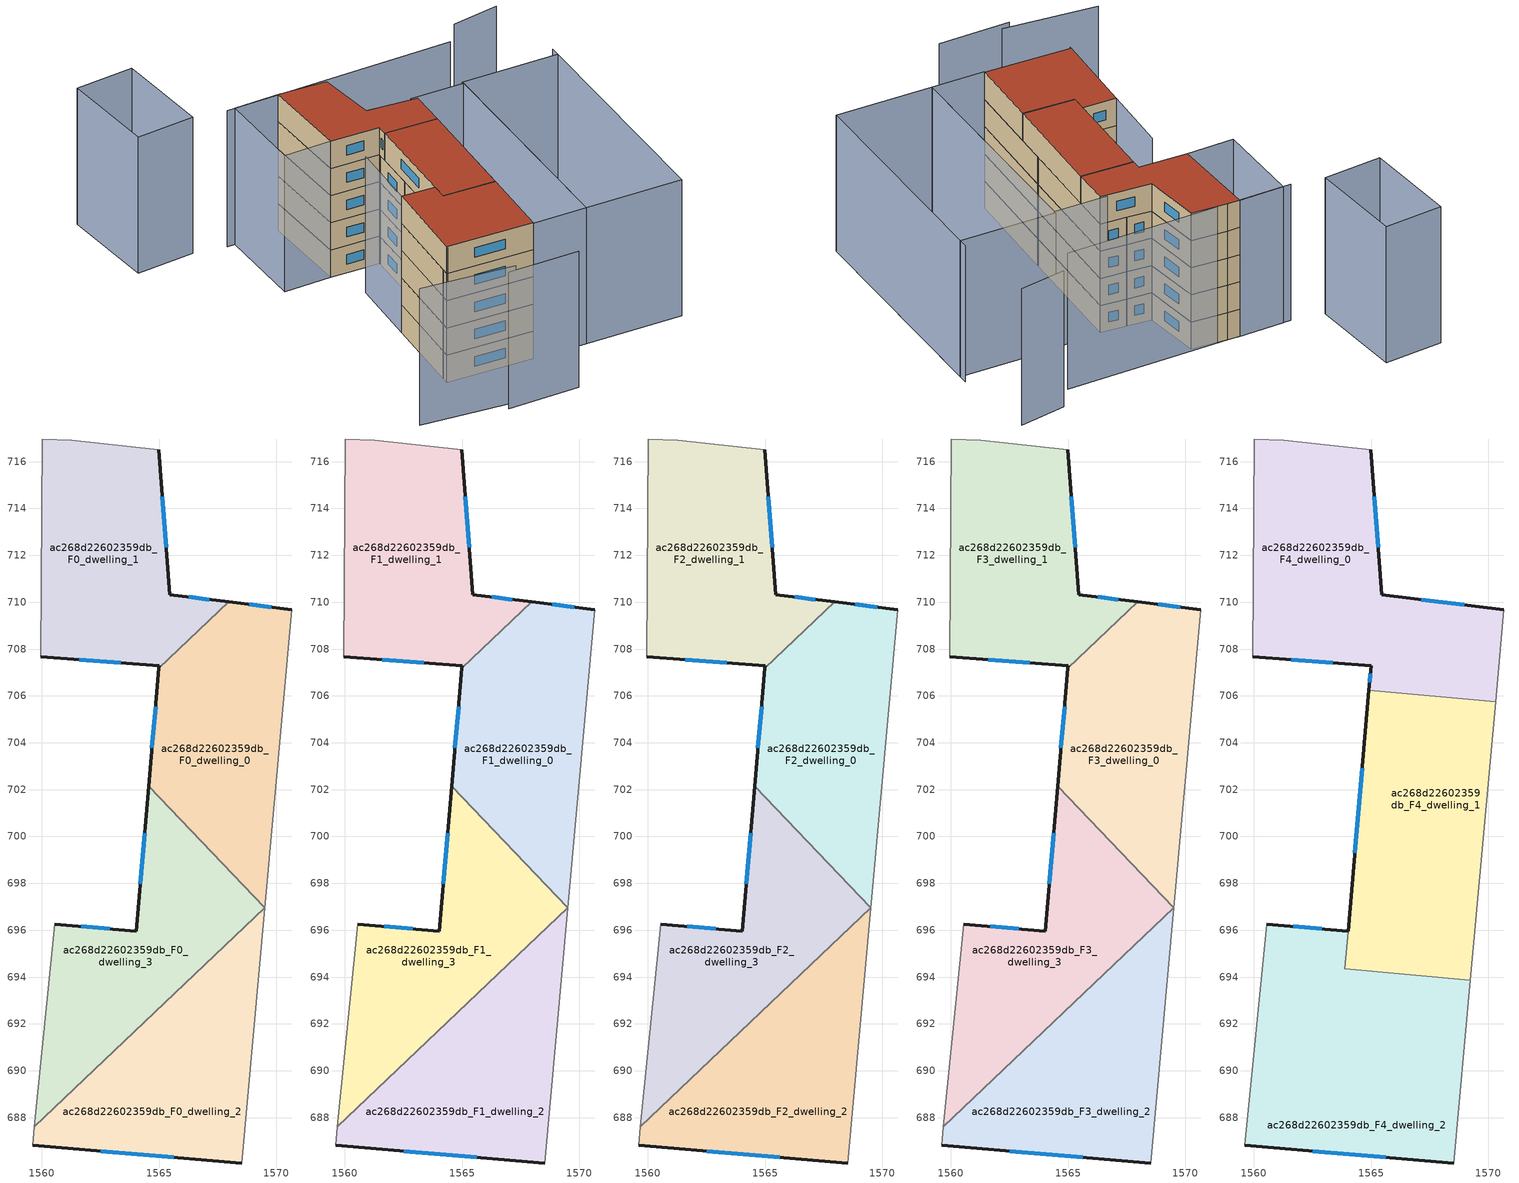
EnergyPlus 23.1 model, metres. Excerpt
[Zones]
ac268d22602359db_F0_dwelling_0
 floor ground (EU_floor_Construction): 1570.67,709.67 1569.52,696.95 1564.56,702.15 1564.99,707.18 1567.97,710.01 z0
 wall outside (EU_wall_Construction): 1564.99,707.18 1564.56,702.15 / 1570.67,709.67 1567.97,710.01 z0:3
 wall to ac268d22602359db_F0_dwelling_1 (EU_wall_Construction): 1567.97,710.01 1564.99,707.18 z0:3
 wall adiabatic (EU_wall_Construction): 1569.52,696.95 1570.67,709.67 z0:3
 wall to ac268d22602359db_F0_dwelling_3 (EU_wall_Construction): 1564.56,702.15 1569.5,696.96 z0:3
 wall to ac268d22602359db_F0_dwelling_2 (EU_wall_Construction): 1569.5,696.96 1569.52,696.95 z0:3
 window (EU_Window_Construction): 1564.85,705.54 1564.7,703.79 / 1569.79,709.78 1568.85,709.9 z0.98:2.02
ac268d22602359db_F0_dwelling_1
 floor ground (EU_floor_Construction): 1564.98,716.51 1565.45,710.33 1567.97,710.01 1564.99,707.18 1565,707.29 1559.96,707.67 1560.01,716.96 1561.27,716.92 z0
 wall outside (EU_wall_Construction): 1567.97,710.01 1565.45,710.33 1564.98,716.51 / 1559.96,707.67 1565,707.29 1564.99,707.18 z0:3
 wall adiabatic (EU_wall_Construction): 1564.98,716.51 1561.27,716.92 1560.01,716.96 1559.96,707.67 z0:3
 window (EU_Window_Construction): 1565.3,712.34 1565.14,714.5 / 1567.15,710.11 1566.27,710.22 / 1561.6,707.55 1563.36,707.42 z0.98:2.02
ac268d22602359db_F0_dwelling_2
 floor ground (EU_floor_Construction): 1569.5,696.96 1569.52,696.95 1568.53,686.07 1559.6,686.82 1559.68,687.6 z0
 wall outside (EU_wall_Construction): 1559.6,686.82 1568.53,686.07 z0:3
 wall adiabatic (EU_wall_Construction): 1559.68,687.6 1559.6,686.82 / 1568.53,686.07 1569.52,696.95 z0:3
 wall to ac268d22602359db_F0_dwelling_3 (EU_wall_Construction): 1569.5,696.96 1559.68,687.6 z0:3
 window (EU_Window_Construction): 1562.51,686.57 1565.63,686.31 z0.98:2.02
ac268d22602359db_F0_dwelling_3
 floor ground (EU_floor_Construction): 1564.56,702.15 1569.5,696.96 1559.68,687.6 1560.54,696.26 1564.02,695.96 z0
 wall outside (EU_wall_Construction): 1564.56,702.15 1564.02,695.96 1560.54,696.26 z0:3
 wall adiabatic (EU_wall_Construction): 1560.54,696.26 1559.68,687.6 z0:3
 window (EU_Window_Construction): 1562.89,696.06 1561.67,696.17 / 1564.38,700.14 1564.2,697.98 z0.98:2.02
ac268d22602359db_F1_dwelling_0
 floor to ac268d22602359db_F0_dwelling_0 (EU_floor_Construction): 1570.67,709.67 1569.52,696.95 1564.56,702.15 1564.99,707.18 1567.97,710.01 z3
 wall outside (EU_wall_Construction): 1564.99,707.18 1564.56,702.15 / 1570.67,709.67 1567.97,710.01 z3:6
 wall to ac268d22602359db_F1_dwelling_1 (EU_wall_Construction): 1567.97,710.01 1564.99,707.18 z3:6
 wall adiabatic (EU_wall_Construction): 1569.52,696.95 1570.67,709.67 z3:6
 wall to ac268d22602359db_F1_dwelling_3 (EU_wall_Construction): 1564.56,702.15 1569.5,696.96 z3:6
 wall to ac268d22602359db_F1_dwelling_2 (EU_wall_Construction): 1569.5,696.96 1569.52,696.95 z3:6
 window (EU_Window_Construction): 1564.85,705.54 1564.7,703.79 / 1569.79,709.78 1568.85,709.9 z3.98:5.02
ac268d22602359db_F1_dwelling_1
 floor to ac268d22602359db_F0_dwelling_1 (EU_floor_Construction): 1564.98,716.51 1565.45,710.33 1567.97,710.01 1564.99,707.18 1565,707.29 1559.96,707.67 1560.01,716.96 1561.27,716.92 z3
 wall outside (EU_wall_Construction): 1567.97,710.01 1565.45,710.33 1564.98,716.51 / 1559.96,707.67 1565,707.29 1564.99,707.18 z3:6
 wall adiabatic (EU_wall_Construction): 1564.98,716.51 1561.27,716.92 1560.01,716.96 1559.96,707.67 z3:6
 window (EU_Window_Construction): 1565.3,712.34 1565.14,714.5 / 1567.15,710.11 1566.27,710.22 / 1561.6,707.55 1563.36,707.42 z3.98:5.02
ac268d22602359db_F1_dwelling_2
 floor to ac268d22602359db_F0_dwelling_2 (EU_floor_Construction): 1569.5,696.96 1569.52,696.95 1568.53,686.07 1559.6,686.82 1559.68,687.6 z3
 wall outside (EU_wall_Construction): 1559.6,686.82 1568.53,686.07 z3:6
 wall adiabatic (EU_wall_Construction): 1559.68,687.6 1559.6,686.82 / 1568.53,686.07 1569.52,696.95 z3:6
 wall to ac268d22602359db_F1_dwelling_3 (EU_wall_Construction): 1569.5,696.96 1559.68,687.6 z3:6
 window (EU_Window_Construction): 1562.51,686.57 1565.63,686.31 z3.98:5.02
ac268d22602359db_F1_dwelling_3
 floor to ac268d22602359db_F0_dwelling_3 (EU_floor_Construction): 1564.56,702.15 1569.5,696.96 1559.68,687.6 1560.54,696.26 1564.02,695.96 z3
 wall outside (EU_wall_Construction): 1564.56,702.15 1564.02,695.96 1560.54,696.26 z3:6
 wall adiabatic (EU_wall_Construction): 1560.54,696.26 1559.68,687.6 z3:6
 window (EU_Window_Construction): 1562.89,696.06 1561.67,696.17 / 1564.38,700.14 1564.2,697.98 z3.98:5.02
ac268d22602359db_F2_dwelling_0
 floor to ac268d22602359db_F1_dwelling_0 (EU_floor_Construction): 1570.67,709.67 1569.52,696.95 1564.56,702.15 1564.99,707.18 1567.97,710.01 z6
 wall outside (EU_wall_Construction): 1564.99,707.18 1564.56,702.15 / 1570.67,709.67 1567.97,710.01 z6:9
 wall to ac268d22602359db_F2_dwelling_1 (EU_wall_Construction): 1567.97,710.01 1564.99,707.18 z6:9
 wall adiabatic (EU_wall_Construction): 1569.52,696.95 1570.67,709.67 z6:9
 wall to ac268d22602359db_F2_dwelling_3 (EU_wall_Construction): 1564.56,702.15 1569.5,696.96 z6:9
 wall to ac268d22602359db_F2_dwelling_2 (EU_wall_Construction): 1569.5,696.96 1569.52,696.95 z6:9
 window (EU_Window_Construction): 1564.85,705.54 1564.7,703.79 / 1569.79,709.78 1568.85,709.9 z6.98:8.02
ac268d22602359db_F2_dwelling_1
 floor to ac268d22602359db_F1_dwelling_1 (EU_floor_Construction): 1564.98,716.51 1565.45,710.33 1567.97,710.01 1564.99,707.18 1565,707.29 1559.96,707.67 1560.01,716.96 1561.27,716.92 z6
 wall outside (EU_wall_Construction): 1567.97,710.01 1565.45,710.33 1564.98,716.51 / 1559.96,707.67 1565,707.29 1564.99,707.18 z6:9
 wall adiabatic (EU_wall_Construction): 1564.98,716.51 1561.27,716.92 1560.01,716.96 1559.96,707.67 z6:9
 window (EU_Window_Construction): 1565.3,712.34 1565.14,714.5 / 1567.15,710.11 1566.27,710.22 / 1561.6,707.55 1563.36,707.42 z6.98:8.02
ac268d22602359db_F2_dwelling_2
 floor to ac268d22602359db_F1_dwelling_2 (EU_floor_Construction): 1569.5,696.96 1569.52,696.95 1568.53,686.07 1559.6,686.82 1559.68,687.6 z6
 wall outside (EU_wall_Construction): 1559.6,686.82 1568.53,686.07 z6:9
 wall adiabatic (EU_wall_Construction): 1559.68,687.6 1559.6,686.82 / 1568.53,686.07 1569.52,696.95 z6:9
 wall to ac268d22602359db_F2_dwelling_3 (EU_wall_Construction): 1569.5,696.96 1559.68,687.6 z6:9
 window (EU_Window_Construction): 1562.51,686.57 1565.63,686.31 z6.98:8.02
ac268d22602359db_F2_dwelling_3
 floor to ac268d22602359db_F1_dwelling_3 (EU_floor_Construction): 1564.56,702.15 1569.5,696.96 1559.68,687.6 1560.54,696.26 1564.02,695.96 z6
 wall outside (EU_wall_Construction): 1564.56,702.15 1564.02,695.96 1560.54,696.26 z6:9
 wall adiabatic (EU_wall_Construction): 1560.54,696.26 1559.68,687.6 z6:9
 window (EU_Window_Construction): 1562.89,696.06 1561.67,696.17 / 1564.38,700.14 1564.2,697.98 z6.98:8.02
ac268d22602359db_F3_dwelling_0
 floor to ac268d22602359db_F2_dwelling_0 (EU_floor_Construction): 1570.67,709.67 1569.52,696.95 1564.56,702.15 1564.99,707.18 1567.97,710.01 z9
 wall outside (EU_wall_Construction): 1564.99,707.18 1564.56,702.15 / 1570.67,709.67 1567.97,710.01 z9:12
 wall to ac268d22602359db_F3_dwelling_1 (EU_wall_Construction): 1567.97,710.01 1564.99,707.18 z9:12
 wall adiabatic (EU_wall_Construction): 1569.52,696.95 1570.67,709.67 z9:12
 wall to ac268d22602359db_F3_dwelling_3 (EU_wall_Construction): 1564.56,702.15 1569.5,696.96 z9:12
 wall to ac268d22602359db_F3_dwelling_2 (EU_wall_Construction): 1569.5,696.96 1569.52,696.95 z9:12
 window (EU_Window_Construction): 1564.85,705.54 1564.7,703.79 / 1569.79,709.78 1568.85,709.9 z9.98:11.02
ac268d22602359db_F3_dwelling_1
 floor to ac268d22602359db_F2_dwelling_1 (EU_floor_Construction): 1564.98,716.51 1565.45,710.33 1567.97,710.01 1564.99,707.18 1565,707.29 1559.96,707.67 1560.01,716.96 1561.27,716.92 z9
 wall outside (EU_wall_Construction): 1567.97,710.01 1565.45,710.33 1564.98,716.51 / 1559.96,707.67 1565,707.29 1564.99,707.18 z9:12
 wall adiabatic (EU_wall_Construction): 1564.98,716.51 1561.27,716.92 1560.01,716.96 1559.96,707.67 z9:12
 window (EU_Window_Construction): 1565.3,712.34 1565.14,714.5 / 1567.15,710.11 1566.27,710.22 / 1561.6,707.55 1563.36,707.42 z9.98:11.02
ac268d22602359db_F3_dwelling_2
 floor to ac268d22602359db_F2_dwelling_2 (EU_floor_Construction): 1569.5,696.96 1569.52,696.95 1568.53,686.07 1559.6,686.82 1559.68,687.6 z9
 wall outside (EU_wall_Construction): 1559.6,686.82 1568.53,686.07 z9:12
 wall adiabatic (EU_wall_Construction): 1559.68,687.6 1559.6,686.82 / 1568.53,686.07 1569.52,696.95 z9:12
 wall to ac268d22602359db_F3_dwelling_3 (EU_wall_Construction): 1569.5,696.96 1559.68,687.6 z9:12
 window (EU_Window_Construction): 1562.51,686.57 1565.63,686.31 z9.98:11.02
ac268d22602359db_F3_dwelling_3
 floor to ac268d22602359db_F2_dwelling_3 (EU_floor_Construction): 1564.56,702.15 1569.5,696.96 1559.68,687.6 1560.54,696.26 1564.02,695.96 z9
 wall outside (EU_wall_Construction): 1564.56,702.15 1564.02,695.96 1560.54,696.26 z9:12
 wall adiabatic (EU_wall_Construction): 1560.54,696.26 1559.68,687.6 z9:12
 window (EU_Window_Construction): 1562.89,696.06 1561.67,696.17 / 1564.38,700.14 1564.2,697.98 z9.98:11.02
 ceiling adiabatic (EU_roof_Construction): 1569.5,696.96 1564.56,702.15 1563.88,694.35 1566.51,694.11 z12
ac268d22602359db_F4_dwelling_0
 floor to ac268d22602359db_F3_dwelling_1 (EU_floor_Construction): 1564.98,716.51 1565.45,710.33 1567.97,710.01 1564.99,707.18 1565,707.29 1559.96,707.67 1560.01,716.96 1561.27,716.92 z12
 floor to ac268d22602359db_F3_dwelling_0 (EU_floor_Construction): 1570.67,709.67 1570.32,705.76 1564.91,706.25 1564.99,707.18 1567.97,710.01 z12
 wall outside (EU_wall_Construction): 1570.67,709.67 1565.45,710.33 1564.98,716.51 / 1559.96,707.67 1565,707.29 1564.91,706.25 z12:15
 wall adiabatic (EU_wall_Construction): 1564.98,716.51 1561.27,716.92 1560.01,716.96 1559.96,707.67 / 1570.32,705.76 1570.67,709.67 z12:15
 wall to ac268d22602359db_F4_dwelling_1 (EU_wall_Construction): 1564.91,706.25 1570.32,705.76 z12:15
 window (EU_Window_Construction): 1565.3,712.34 1565.14,714.5 / 1568.98,709.89 1567.15,710.11 / 1564.97,706.95 1564.94,706.59 / 1561.6,707.55 1563.36,707.42 z12.98:14.02
 roof outside (EU_roof_Construction): 1570.32,705.76 1570.67,709.67 1565.45,710.33 1564.98,716.51 1561.27,716.92 1560.01,716.96 1559.96,707.67 1565,707.29 1564.91,706.25 z15
ac268d22602359db_F4_dwelling_1
 floor to ac268d22602359db_F3_dwelling_0 (EU_floor_Construction): 1570.32,705.76 1569.52,696.95 1564.56,702.15 1564.91,706.25 z12
 floor to ac268d22602359db_F3_dwelling_2 (EU_floor_Construction): 1569.5,696.96 1569.52,696.95 1569.24,693.87 1566.51,694.11 z12
 floor adiabatic (EU_floor_Construction): 1564.56,702.15 1569.5,696.96 1566.51,694.11 1563.89,694.35 z12
 wall outside (EU_wall_Construction): 1564.91,706.25 1564.02,695.97 z12:15
 wall adiabatic (EU_wall_Construction): 1569.24,693.87 1570.32,705.76 z12:15
 wall to ac268d22602359db_F4_dwelling_2 (EU_wall_Construction): 1563.89,694.35 1569.24,693.87 / 1564.02,695.97 1563.88,694.35 z12:15
 window (EU_Window_Construction): 1564.62,702.9 1564.31,699.31 z12.98:14.02
 roof outside (EU_roof_Construction): 1569.24,693.87 1570.32,705.76 1564.91,706.25 1563.88,694.35 z15
ac268d22602359db_F4_dwelling_2
 floor to ac268d22602359db_F3_dwelling_2 (EU_floor_Construction): 1569.24,693.87 1568.53,686.07 1559.6,686.82 1559.68,687.6 1566.51,694.11 z12
 floor to ac268d22602359db_F3_dwelling_3 (EU_floor_Construction): 1566.51,694.11 1559.68,687.6 1560.54,696.26 1564.02,695.96 1563.88,694.35 z12
 wall outside (EU_wall_Construction): 1564.02,695.96 1560.54,696.26 / 1559.6,686.82 1568.53,686.07 z12:15
 wall adiabatic (EU_wall_Construction): 1568.53,686.07 1569.24,693.87 / 1560.54,696.26 1559.6,686.82 z12:15
 window (EU_Window_Construction): 1562.89,696.06 1561.67,696.17 / 1562.51,686.57 1565.63,686.31 z12.98:14.02
 roof outside (EU_roof_Construction): 1568.53,686.07 1569.24,693.87 1563.88,694.35 1564.02,695.96 1560.54,696.26 1559.6,686.82 z15
shading: 1562.15,680.06 1569.54,679.67 / 1553.67,682.03 1563.28,680.64 / 1561.29,703.75 1559.58,686.61 / 1584.05,685.02 1585.65,710.14 / 1578.3,716.22 1554.58,717.19 / 1585.1,719.12 1580.18,718.58 / 1585.59,709.14 1584.05,684.98 / 1584.05,684.98 1574.05,685.62 / 1574.05,685.62 1575.59,709.78 / 1575.59,709.78 1585.59,709.14 / 1575.59,709.59 1574.05,685.61 / 1574.05,685.61 1568.53,685.96 / 1568.53,685.96 1570.07,709.94 / 1570.07,709.94 1575.59,709.59 / 1551.27,717.93 1545.2,717.69 / 1545.2,717.69 1544.81,727.74 / 1544.81,727.74 1550.88,727.98 / 1550.88,727.98 1551.27,717.93 / 1555.05,707.84 1555.37,717.16 / 1555.37,717.16 1560.28,716.99 / 1560.28,716.99 1559.96,707.68 / 1559.96,707.68 1555.05,707.84 z0:15
[Building]
EU S2 Campaign: North Axis=0; Terrain=City; Solar Distribution=FullExterior
[Site:Location]
Bologna: Latitude=44.5; Longitude=11.25; Time Zone=1; Elevation=37
[SizingPeriod:WeatherFileDays]
AnnualSizingPeriod: Begin Month=1; Begin Day of Month=1; End Month=12; End Day of Month=31; Day of Week for Start Day=Monday; Use Weather File Daylight Saving Period=No; Use Weather File Rain and Snow Indicators=No
[MATERIAL]
EU_InternalMass_Material: Roughness=MediumRough; Thickness=0.1; Conductivity=1; Density=1800; Specific Heat=900; Thermal Absorptance=0.9; Solar Absorptance=0.7; Visible Absorptance=0.7
[MATERIAL:NOMASS] Roughness=MediumRough; Thermal Absorptance=0.9; Solar Absorptance=0.7; Visible Absorptance=0.7
Name | Thermal Resistance
EU_wall_NoMass | 0.905828
EU_roof_NoMass | 0.37593
EU_floor_NoMass | 0.67114
[WINDOWMATERIAL:SIMPLEGLAZINGSYSTEM]
EU_Window_SimpleGlazing: UFactor=4.52486; Solar Heat Gain Coefficient=0.85; Visible Transmittance=0.85
[CONSTRUCTION]
EU_wall_Construction: EU_wall_NoMass
EU_roof_Construction: EU_roof_NoMass
EU_floor_Construction: EU_floor_NoMass
EU_Window_Construction: EU_Window_SimpleGlazing
EU_InternalMass_Construction: EU_InternalMass_Material
[ZONE] Type=1; Multiplier=1; Ceiling Height=autocalculate; Floor Area=autocalculate; Part of Total Floor Area=Yes
Name | Volume
ac268d22602359db_F0_dwelling_0; ac268d22602359db_F1_dwelling_0; ac268d22602359db_F2_dwelling_0; ac268d22602359db_F3_dwelling_0 | 157.893
ac268d22602359db_F4_dwelling_0 | 210.525
ac268d22602359db_F0_dwelling_1; ac268d22602359db_F1_dwelling_1; ac268d22602359db_F2_dwelling_1; ac268d22602359db_F3_dwelling_1 | 157.904
ac268d22602359db_F4_dwelling_1 | 193.504
ac268d22602359db_F0_dwelling_2; ac268d22602359db_F1_dwelling_2; ac268d22602359db_F2_dwelling_2; ac268d22602359db_F3_dwelling_2 | 157.884
ac268d22602359db_F4_dwelling_2 | 227.484
ac268d22602359db_F0_dwelling_3; ac268d22602359db_F1_dwelling_3; ac268d22602359db_F2_dwelling_3; ac268d22602359db_F3_dwelling_3 | 157.905
[INTERNALMASS] Construction=EU_InternalMass_Construction
Name | Zone or ZoneList | Surface Area
ac268d22602359db_F0_dwelling_0_EU_InternalMass | ac268d22602359db_F0_dwelling_0 | 52.6314
ac268d22602359db_F0_dwelling_1_EU_InternalMass | ac268d22602359db_F0_dwelling_1 | 52.635
ac268d22602359db_F0_dwelling_2_EU_InternalMass | ac268d22602359db_F0_dwelling_2 | 52.6278
ac268d22602359db_F0_dwelling_3_EU_InternalMass | ac268d22602359db_F0_dwelling_3 | 52.6349
ac268d22602359db_F1_dwelling_0_EU_InternalMass | ac268d22602359db_F1_dwelling_0 | 52.6314
ac268d22602359db_F1_dwelling_1_EU_InternalMass | ac268d22602359db_F1_dwelling_1 | 52.635
ac268d22602359db_F1_dwelling_2_EU_InternalMass | ac268d22602359db_F1_dwelling_2 | 52.6278
ac268d22602359db_F1_dwelling_3_EU_InternalMass | ac268d22602359db_F1_dwelling_3 | 52.6349
ac268d22602359db_F2_dwelling_0_EU_InternalMass | ac268d22602359db_F2_dwelling_0 | 52.6314
ac268d22602359db_F2_dwelling_1_EU_InternalMass | ac268d22602359db_F2_dwelling_1 | 52.635
ac268d22602359db_F2_dwelling_2_EU_InternalMass | ac268d22602359db_F2_dwelling_2 | 52.6278
ac268d22602359db_F2_dwelling_3_EU_InternalMass | ac268d22602359db_F2_dwelling_3 | 52.6349
ac268d22602359db_F3_dwelling_0_EU_InternalMass | ac268d22602359db_F3_dwelling_0 | 52.6314
ac268d22602359db_F3_dwelling_1_EU_InternalMass | ac268d22602359db_F3_dwelling_1 | 52.635
ac268d22602359db_F3_dwelling_2_EU_InternalMass | ac268d22602359db_F3_dwelling_2 | 52.6278
ac268d22602359db_F3_dwelling_3_EU_InternalMass | ac268d22602359db_F3_dwelling_3 | 52.6349
ac268d22602359db_F4_dwelling_0_EU_InternalMass | ac268d22602359db_F4_dwelling_0 | 70.1751
ac268d22602359db_F4_dwelling_1_EU_InternalMass | ac268d22602359db_F4_dwelling_1 | 64.5337
ac268d22602359db_F4_dwelling_2_EU_InternalMass | ac268d22602359db_F4_dwelling_2 | 75.8285
[OTHEREQUIPMENT] Fuel Type=Electricity; Design Level Calculation Method=Watts/Area; Power per Zone Floor Area=1; Fraction Latent=0; Fraction Radiant=0; Fraction Lost=0; Carbon Dioxide Generation Rate=0; EndUse Subcategory=EU_Step8_InternalGains
Name | Zone or ZoneList or Space or SpaceList | Schedule
EU_Step8_InternalGain_ac268d22602359db_F0_dwelling_0_f000 | ac268d22602359db_F0_dwelling_0 | EU_Step8_GainSchedule_ac268d22602359db_F0_dwelling_0_f000
EU_Step8_InternalGain_ac268d22602359db_F0_dwelling_1_f000 | ac268d22602359db_F0_dwelling_1 | EU_Step8_GainSchedule_ac268d22602359db_F0_dwelling_1_f000
EU_Step8_InternalGain_ac268d22602359db_F0_dwelling_2_f000 | ac268d22602359db_F0_dwelling_2 | EU_Step8_GainSchedule_ac268d22602359db_F0_dwelling_2_f000
EU_Step8_InternalGain_ac268d22602359db_F0_dwelling_3_f000 | ac268d22602359db_F0_dwelling_3 | EU_Step8_GainSchedule_ac268d22602359db_F0_dwelling_3_f000
EU_Step8_InternalGain_ac268d22602359db_F1_dwelling_0_f000 | ac268d22602359db_F1_dwelling_0 | EU_Step8_GainSchedule_ac268d22602359db_F1_dwelling_0_f000
EU_Step8_InternalGain_ac268d22602359db_F1_dwelling_1_f000 | ac268d22602359db_F1_dwelling_1 | EU_Step8_GainSchedule_ac268d22602359db_F1_dwelling_1_f000
EU_Step8_InternalGain_ac268d22602359db_F1_dwelling_2_f000 | ac268d22602359db_F1_dwelling_2 | EU_Step8_GainSchedule_ac268d22602359db_F1_dwelling_2_f000
EU_Step8_InternalGain_ac268d22602359db_F1_dwelling_3_f000 | ac268d22602359db_F1_dwelling_3 | EU_Step8_GainSchedule_ac268d22602359db_F1_dwelling_3_f000
EU_Step8_InternalGain_ac268d22602359db_F2_dwelling_0_f000 | ac268d22602359db_F2_dwelling_0 | EU_Step8_GainSchedule_ac268d22602359db_F2_dwelling_0_f000
EU_Step8_InternalGain_ac268d22602359db_F2_dwelling_1_f000 | ac268d22602359db_F2_dwelling_1 | EU_Step8_GainSchedule_ac268d22602359db_F2_dwelling_1_f000
EU_Step8_InternalGain_ac268d22602359db_F2_dwelling_2_f000 | ac268d22602359db_F2_dwelling_2 | EU_Step8_GainSchedule_ac268d22602359db_F2_dwelling_2_f000
EU_Step8_InternalGain_ac268d22602359db_F2_dwelling_3_f000 | ac268d22602359db_F2_dwelling_3 | EU_Step8_GainSchedule_ac268d22602359db_F2_dwelling_3_f000
EU_Step8_InternalGain_ac268d22602359db_F3_dwelling_0_f000 | ac268d22602359db_F3_dwelling_0 | EU_Step8_GainSchedule_ac268d22602359db_F3_dwelling_0_f000
EU_Step8_InternalGain_ac268d22602359db_F3_dwelling_1_f000 | ac268d22602359db_F3_dwelling_1 | EU_Step8_GainSchedule_ac268d22602359db_F3_dwelling_1_f000
EU_Step8_InternalGain_ac268d22602359db_F3_dwelling_2_f000 | ac268d22602359db_F3_dwelling_2 | EU_Step8_GainSchedule_ac268d22602359db_F3_dwelling_2_f000
EU_Step8_InternalGain_ac268d22602359db_F3_dwelling_3_f000 | ac268d22602359db_F3_dwelling_3 | EU_Step8_GainSchedule_ac268d22602359db_F3_dwelling_3_f000
EU_Step8_InternalGain_ac268d22602359db_F4_dwelling_0_f000 | ac268d22602359db_F4_dwelling_0 | EU_Step8_GainSchedule_ac268d22602359db_F4_dwelling_0_f000
EU_Step8_InternalGain_ac268d22602359db_F4_dwelling_1_f000 | ac268d22602359db_F4_dwelling_1 | EU_Step8_GainSchedule_ac268d22602359db_F4_dwelling_1_f000
EU_Step8_InternalGain_ac268d22602359db_F4_dwelling_2_f000 | ac268d22602359db_F4_dwelling_2 | EU_Step8_GainSchedule_ac268d22602359db_F4_dwelling_2_f000
[ZONEVENTILATION:DESIGNFLOWRATE] Schedule=EU_AlwaysOn; Design Flow Rate Calculation Method=AirChanges/Hour; Air Changes per Hour=0.73129; Ventilation Type=Natural; Fan Pressure Rise=0; Fan Total Efficiency=1; Constant Term Coefficient=1; Temperature Term Coefficient=0; Velocity Term Coefficient=0; Velocity Squared Term Coefficient=0; Minimum Indoor Temperature=-100; Maximum Indoor Temperature=100; Delta Temperature=-100; Minimum Outdoor Temperature=-100; Maximum Outdoor Temperature=100; Maximum Wind Speed=40
Name | Zone or ZoneList or Space or SpaceList
EU_ConstantAir_ac268d22602359db_F0_dwelling_0 | ac268d22602359db_F0_dwelling_0
EU_ConstantAir_ac268d22602359db_F0_dwelling_1 | ac268d22602359db_F0_dwelling_1
EU_ConstantAir_ac268d22602359db_F0_dwelling_2 | ac268d22602359db_F0_dwelling_2
EU_ConstantAir_ac268d22602359db_F0_dwelling_3 | ac268d22602359db_F0_dwelling_3
EU_ConstantAir_ac268d22602359db_F1_dwelling_0 | ac268d22602359db_F1_dwelling_0
EU_ConstantAir_ac268d22602359db_F1_dwelling_1 | ac268d22602359db_F1_dwelling_1
EU_ConstantAir_ac268d22602359db_F1_dwelling_2 | ac268d22602359db_F1_dwelling_2
EU_ConstantAir_ac268d22602359db_F1_dwelling_3 | ac268d22602359db_F1_dwelling_3
EU_ConstantAir_ac268d22602359db_F2_dwelling_0 | ac268d22602359db_F2_dwelling_0
EU_ConstantAir_ac268d22602359db_F2_dwelling_1 | ac268d22602359db_F2_dwelling_1
EU_ConstantAir_ac268d22602359db_F2_dwelling_2 | ac268d22602359db_F2_dwelling_2
EU_ConstantAir_ac268d22602359db_F2_dwelling_3 | ac268d22602359db_F2_dwelling_3
EU_ConstantAir_ac268d22602359db_F3_dwelling_0 | ac268d22602359db_F3_dwelling_0
EU_ConstantAir_ac268d22602359db_F3_dwelling_1 | ac268d22602359db_F3_dwelling_1
EU_ConstantAir_ac268d22602359db_F3_dwelling_2 | ac268d22602359db_F3_dwelling_2
EU_ConstantAir_ac268d22602359db_F3_dwelling_3 | ac268d22602359db_F3_dwelling_3
EU_ConstantAir_ac268d22602359db_F4_dwelling_0 | ac268d22602359db_F4_dwelling_0
EU_ConstantAir_ac268d22602359db_F4_dwelling_1 | ac268d22602359db_F4_dwelling_1
EU_ConstantAir_ac268d22602359db_F4_dwelling_2 | ac268d22602359db_F4_dwelling_2
[HVACTEMPLATE:THERMOSTAT] Constant Heating Setpoint=20; Constant Cooling Setpoint=50
EU_HeatOnly_ac268d22602359db_F0_dwelling_0; EU_HeatOnly_ac268d22602359db_F0_dwelling_1; EU_HeatOnly_ac268d22602359db_F0_dwelling_2; EU_HeatOnly_ac268d22602359db_F0_dwelling_3; EU_HeatOnly_ac268d22602359db_F1_dwelling_0; EU_HeatOnly_ac268d22602359db_F1_dwelling_1; EU_HeatOnly_ac268d22602359db_F1_dwelling_2; EU_HeatOnly_ac268d22602359db_F1_dwelling_3; EU_HeatOnly_ac268d22602359db_F2_dwelling_0; EU_HeatOnly_ac268d22602359db_F2_dwelling_1; EU_HeatOnly_ac268d22602359db_F2_dwelling_2; EU_HeatOnly_ac268d22602359db_F2_dwelling_3; EU_HeatOnly_ac268d22602359db_F3_dwelling_0; EU_HeatOnly_ac268d22602359db_F3_dwelling_1; EU_HeatOnly_ac268d22602359db_F3_dwelling_2; EU_HeatOnly_ac268d22602359db_F3_dwelling_3; EU_HeatOnly_ac268d22602359db_F4_dwelling_0; EU_HeatOnly_ac268d22602359db_F4_dwelling_1; EU_HeatOnly_ac268d22602359db_F4_dwelling_2
[HVACTEMPLATE:ZONE:IDEALLOADSAIRSYSTEM] System Availability Schedule=EU_AlwaysOn; Maximum Heating Supply Air Temperature=50; Minimum Cooling Supply Air Temperature=13; Maximum Heating Supply Air Humidity Ratio=0.0156; Minimum Cooling Supply Air Humidity Ratio=0.0077; Heating Limit=NoLimit; Cooling Limit=NoLimit; Heating Availability Schedule=EU_AlwaysOn; Cooling Availability Schedule=EU_CoolingOff; Dehumidification Control Type=ConstantSensibleHeatRatio; Cooling Sensible Heat Ratio=0.7; Dehumidification Setpoint=60; Humidification Control Type=None; Humidification Setpoint=30; Outdoor Air Method=None; Outdoor Air Flow Rate per Person=0.00944; Outdoor Air Flow Rate per Zone Floor Area=0; Outdoor Air Flow Rate per Zone=0; Demand Controlled Ventilation Type=None; Outdoor Air Economizer Type=NoEconomizer; Heat Recovery Type=None; Sensible Heat Recovery Effectiveness=0.7; Latent Heat Recovery Effectiveness=0.65
Name | Template Thermostat
ac268d22602359db_F0_dwelling_0 | EU_HeatOnly_ac268d22602359db_F0_dwelling_0
ac268d22602359db_F0_dwelling_1 | EU_HeatOnly_ac268d22602359db_F0_dwelling_1
ac268d22602359db_F0_dwelling_2 | EU_HeatOnly_ac268d22602359db_F0_dwelling_2
ac268d22602359db_F0_dwelling_3 | EU_HeatOnly_ac268d22602359db_F0_dwelling_3
ac268d22602359db_F1_dwelling_0 | EU_HeatOnly_ac268d22602359db_F1_dwelling_0
ac268d22602359db_F1_dwelling_1 | EU_HeatOnly_ac268d22602359db_F1_dwelling_1
ac268d22602359db_F1_dwelling_2 | EU_HeatOnly_ac268d22602359db_F1_dwelling_2
ac268d22602359db_F1_dwelling_3 | EU_HeatOnly_ac268d22602359db_F1_dwelling_3
ac268d22602359db_F2_dwelling_0 | EU_HeatOnly_ac268d22602359db_F2_dwelling_0
ac268d22602359db_F2_dwelling_1 | EU_HeatOnly_ac268d22602359db_F2_dwelling_1
ac268d22602359db_F2_dwelling_2 | EU_HeatOnly_ac268d22602359db_F2_dwelling_2
ac268d22602359db_F2_dwelling_3 | EU_HeatOnly_ac268d22602359db_F2_dwelling_3
ac268d22602359db_F3_dwelling_0 | EU_HeatOnly_ac268d22602359db_F3_dwelling_0
ac268d22602359db_F3_dwelling_1 | EU_HeatOnly_ac268d22602359db_F3_dwelling_1
ac268d22602359db_F3_dwelling_2 | EU_HeatOnly_ac268d22602359db_F3_dwelling_2
ac268d22602359db_F3_dwelling_3 | EU_HeatOnly_ac268d22602359db_F3_dwelling_3
ac268d22602359db_F4_dwelling_0 | EU_HeatOnly_ac268d22602359db_F4_dwelling_0
ac268d22602359db_F4_dwelling_1 | EU_HeatOnly_ac268d22602359db_F4_dwelling_1
ac268d22602359db_F4_dwelling_2 | EU_HeatOnly_ac268d22602359db_F4_dwelling_2
[SIZING:ZONE] Zone Cooling Design Supply Air Temperature Input Method=SupplyAirTemperature; Zone Cooling Design Supply Air Temperature=13; Zone Heating Design Supply Air Temperature Input Method=SupplyAirTemperature; Zone Heating Design Supply Air Temperature=50; Zone Cooling Design Supply Air Humidity Ratio=0.008; Zone Heating Design Supply Air Humidity Ratio=0.008; Cooling Design Air Flow Method=DesignDay; Cooling Design Air Flow Rate=0; Cooling Minimum Air Flow per Zone Floor Area=0.000762; Cooling Minimum Air Flow=0; Cooling Minimum Air Flow Fraction=0.2; Heating Design Air Flow Method=DesignDay; Heating Design Air Flow Rate=0; Heating Maximum Air Flow per Zone Floor Area=0.002032; Heating Maximum Air Flow=0.141576; Heating Maximum Air Flow Fraction=0.3; Account for Dedicated Outdoor Air System=No; Dedicated Outdoor Air System Control Strategy=NeutralSupplyAir; Dedicated Outdoor Air Low Setpoint Temperature for Design=autosize; Dedicated Outdoor Air High Setpoint Temperature for Design=autosize; Zone Load Sizing Method=Sensible Load Only No Latent Load; Zone Latent Cooling Design Supply Air Humidity Ratio Input Method=HumidityRatioDifference; Zone Cooling Design Supply Air Humidity Ratio Difference=0.005; Zone Latent Heating Design Supply Air Humidity Ratio Input Method=HumidityRatioDifference; Zone Humidification Design Supply Air Humidity Ratio Difference=0.005
ac268d22602359db_F0_dwelling_0; ac268d22602359db_F0_dwelling_1; ac268d22602359db_F0_dwelling_2; ac268d22602359db_F0_dwelling_3; ac268d22602359db_F1_dwelling_0; ac268d22602359db_F1_dwelling_1; ac268d22602359db_F1_dwelling_2; ac268d22602359db_F1_dwelling_3; ac268d22602359db_F2_dwelling_0; ac268d22602359db_F2_dwelling_1; ac268d22602359db_F2_dwelling_2; ac268d22602359db_F2_dwelling_3; ac268d22602359db_F3_dwelling_0; ac268d22602359db_F3_dwelling_1; ac268d22602359db_F3_dwelling_2; ac268d22602359db_F3_dwelling_3; ac268d22602359db_F4_dwelling_0; ac268d22602359db_F4_dwelling_1; ac268d22602359db_F4_dwelling_2
[SCHEDULE:CONSTANT]
Name | Hourly Value
EU_AlwaysOn | 1
EU_CoolingOff | 0
[SCHEDULE:FILE] Column Number=1; Rows to Skip at Top=0; Number of Hours of Data=8760; Column Separator=Comma; Interpolate to Timestep=No; Minutes per Item=60; Adjust Schedule for Daylight Savings=Yes
Name | File
EU_Step8_GainSchedule_ac268d22602359db_F0_dwelling_0_f000 | ../../schedules/ac268d22602359db/ac268d22602359db_F0_dwelling_0_f000_gain.csv
EU_Step8_GainSchedule_ac268d22602359db_F0_dwelling_1_f000 | ../../schedules/ac268d22602359db/ac268d22602359db_F0_dwelling_1_f000_gain.csv
EU_Step8_GainSchedule_ac268d22602359db_F0_dwelling_2_f000 | ../../schedules/ac268d22602359db/ac268d22602359db_F0_dwelling_2_f000_gain.csv
EU_Step8_GainSchedule_ac268d22602359db_F0_dwelling_3_f000 | ../../schedules/ac268d22602359db/ac268d22602359db_F0_dwelling_3_f000_gain.csv
EU_Step8_GainSchedule_ac268d22602359db_F1_dwelling_0_f000 | ../../schedules/ac268d22602359db/ac268d22602359db_F1_dwelling_0_f000_gain.csv
EU_Step8_GainSchedule_ac268d22602359db_F1_dwelling_1_f000 | ../../schedules/ac268d22602359db/ac268d22602359db_F1_dwelling_1_f000_gain.csv
EU_Step8_GainSchedule_ac268d22602359db_F1_dwelling_2_f000 | ../../schedules/ac268d22602359db/ac268d22602359db_F1_dwelling_2_f000_gain.csv
EU_Step8_GainSchedule_ac268d22602359db_F1_dwelling_3_f000 | ../../schedules/ac268d22602359db/ac268d22602359db_F1_dwelling_3_f000_gain.csv
EU_Step8_GainSchedule_ac268d22602359db_F2_dwelling_0_f000 | ../../schedules/ac268d22602359db/ac268d22602359db_F2_dwelling_0_f000_gain.csv
EU_Step8_GainSchedule_ac268d22602359db_F2_dwelling_1_f000 | ../../schedules/ac268d22602359db/ac268d22602359db_F2_dwelling_1_f000_gain.csv
EU_Step8_GainSchedule_ac268d22602359db_F2_dwelling_2_f000 | ../../schedules/ac268d22602359db/ac268d22602359db_F2_dwelling_2_f000_gain.csv
EU_Step8_GainSchedule_ac268d22602359db_F2_dwelling_3_f000 | ../../schedules/ac268d22602359db/ac268d22602359db_F2_dwelling_3_f000_gain.csv
EU_Step8_GainSchedule_ac268d22602359db_F3_dwelling_0_f000 | ../../schedules/ac268d22602359db/ac268d22602359db_F3_dwelling_0_f000_gain.csv
EU_Step8_GainSchedule_ac268d22602359db_F3_dwelling_1_f000 | ../../schedules/ac268d22602359db/ac268d22602359db_F3_dwelling_1_f000_gain.csv
EU_Step8_GainSchedule_ac268d22602359db_F3_dwelling_2_f000 | ../../schedules/ac268d22602359db/ac268d22602359db_F3_dwelling_2_f000_gain.csv
EU_Step8_GainSchedule_ac268d22602359db_F3_dwelling_3_f000 | ../../schedules/ac268d22602359db/ac268d22602359db_F3_dwelling_3_f000_gain.csv
EU_Step8_GainSchedule_ac268d22602359db_F4_dwelling_0_f000 | ../../schedules/ac268d22602359db/ac268d22602359db_F4_dwelling_0_f000_gain.csv
EU_Step8_GainSchedule_ac268d22602359db_F4_dwelling_1_f000 | ../../schedules/ac268d22602359db/ac268d22602359db_F4_dwelling_1_f000_gain.csv
EU_Step8_GainSchedule_ac268d22602359db_F4_dwelling_2_f000 | ../../schedules/ac268d22602359db/ac268d22602359db_F4_dwelling_2_f000_gain.csv
